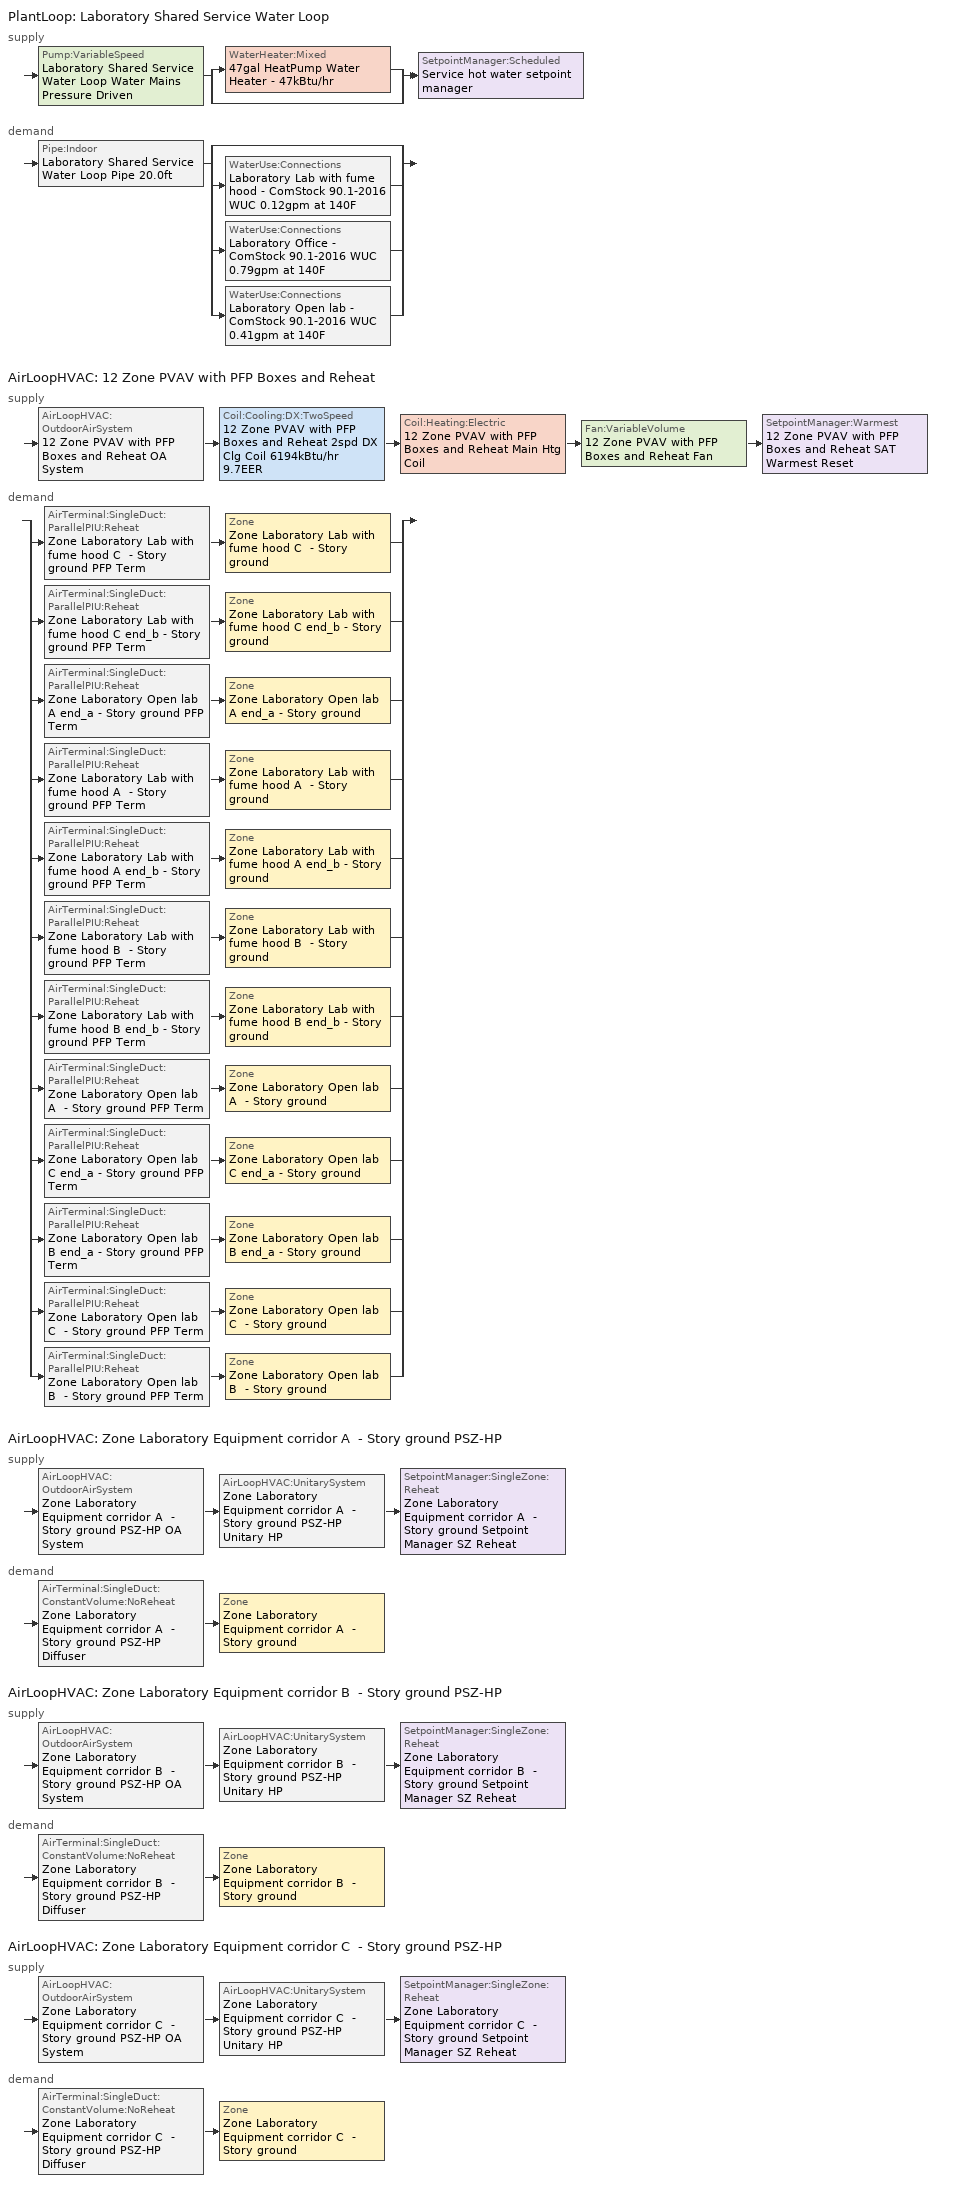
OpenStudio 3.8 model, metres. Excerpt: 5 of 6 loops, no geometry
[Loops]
PlantLoop 'Laboratory Shared Service Water Loop'
 supply: Pump:VariableSpeed 'Laboratory Shared Service Water Loop Water Mains Pressure Driven' > split
  | WaterHeater:Mixed '47gal HeatPump Water Heater - 47kBtu/hr'
  | bypass
  join > SetpointManager:Scheduled 'Service hot water setpoint manager'
 demand: Pipe:Indoor 'Laboratory Shared Service Water Loop Pipe 20.0ft' > split
  | bypass
  | WaterUse:Connections 'Laboratory Lab with fume hood - ComStock 90.1-2016 WUC 0.12gpm at 140F'
  | WaterUse:Connections 'Laboratory Office - ComStock 90.1-2016 WUC 0.79gpm at 140F'
  | WaterUse:Connections 'Laboratory Open lab - ComStock 90.1-2016 WUC 0.41gpm at 140F'
AirLoopHVAC '12 Zone PVAV with PFP Boxes and Reheat'
 supply: AirLoopHVAC:OutdoorAirSystem '12 Zone PVAV with PFP Boxes and Reheat OA System' > Coil:Cooling:DX:TwoSpeed '12 Zone PVAV with PFP Boxes and Reheat 2spd DX Clg Coil 6194kBtu/hr 9.7EER' > Coil:Heating:Electric '12 Zone PVAV with PFP Boxes and Reheat Main Htg Coil' > Fan:VariableVolume '12 Zone PVAV with PFP Boxes and Reheat Fan' > SetpointManager:Warmest '12 Zone PVAV with PFP Boxes and Reheat SAT Warmest Reset'
 demand: split
  | AirTerminal:SingleDuct:ParallelPIU:Reheat 'Zone Laboratory Lab with fume hood C  - Story ground PFP Term' > Zone 'Zone Laboratory Lab with fume hood C  - Story ground'
  | AirTerminal:SingleDuct:ParallelPIU:Reheat 'Zone Laboratory Lab with fume hood C end_b - Story ground PFP Term' > Zone 'Zone Laboratory Lab with fume hood C end_b - Story ground'
  | AirTerminal:SingleDuct:ParallelPIU:Reheat 'Zone Laboratory Open lab A end_a - Story ground PFP Term' > Zone 'Zone Laboratory Open lab A end_a - Story ground'
  | AirTerminal:SingleDuct:ParallelPIU:Reheat 'Zone Laboratory Lab with fume hood A  - Story ground PFP Term' > Zone 'Zone Laboratory Lab with fume hood A  - Story ground'
  | AirTerminal:SingleDuct:ParallelPIU:Reheat 'Zone Laboratory Lab with fume hood A end_b - Story ground PFP Term' > Zone 'Zone Laboratory Lab with fume hood A end_b - Story ground'
  | AirTerminal:SingleDuct:ParallelPIU:Reheat 'Zone Laboratory Lab with fume hood B  - Story ground PFP Term' > Zone 'Zone Laboratory Lab with fume hood B  - Story ground'
  | AirTerminal:SingleDuct:ParallelPIU:Reheat 'Zone Laboratory Lab with fume hood B end_b - Story ground PFP Term' > Zone 'Zone Laboratory Lab with fume hood B end_b - Story ground'
  | AirTerminal:SingleDuct:ParallelPIU:Reheat 'Zone Laboratory Open lab A  - Story ground PFP Term' > Zone 'Zone Laboratory Open lab A  - Story ground'
  | AirTerminal:SingleDuct:ParallelPIU:Reheat 'Zone Laboratory Open lab C end_a - Story ground PFP Term' > Zone 'Zone Laboratory Open lab C end_a - Story ground'
  | AirTerminal:SingleDuct:ParallelPIU:Reheat 'Zone Laboratory Open lab B end_a - Story ground PFP Term' > Zone 'Zone Laboratory Open lab B end_a - Story ground'
  | AirTerminal:SingleDuct:ParallelPIU:Reheat 'Zone Laboratory Open lab C  - Story ground PFP Term' > Zone 'Zone Laboratory Open lab C  - Story ground'
  | AirTerminal:SingleDuct:ParallelPIU:Reheat 'Zone Laboratory Open lab B  - Story ground PFP Term' > Zone 'Zone Laboratory Open lab B  - Story ground'
AirLoopHVAC 'Zone Laboratory Equipment corridor A  - Story ground PSZ-HP'
 supply: AirLoopHVAC:OutdoorAirSystem 'Zone Laboratory Equipment corridor A  - Story ground PSZ-HP OA System' > AirLoopHVAC:UnitarySystem 'Zone Laboratory Equipment corridor A  - Story ground PSZ-HP Unitary HP' > SetpointManager:SingleZone:Reheat 'Zone Laboratory Equipment corridor A  - Story ground Setpoint Manager SZ Reheat'
 demand: AirTerminal:SingleDuct:ConstantVolume:NoReheat 'Zone Laboratory Equipment corridor A  - Story ground PSZ-HP Diffuser' > Zone 'Zone Laboratory Equipment corridor A  - Story ground'
AirLoopHVAC 'Zone Laboratory Equipment corridor B  - Story ground PSZ-HP'
 supply: AirLoopHVAC:OutdoorAirSystem 'Zone Laboratory Equipment corridor B  - Story ground PSZ-HP OA System' > AirLoopHVAC:UnitarySystem 'Zone Laboratory Equipment corridor B  - Story ground PSZ-HP Unitary HP' > SetpointManager:SingleZone:Reheat 'Zone Laboratory Equipment corridor B  - Story ground Setpoint Manager SZ Reheat'
 demand: AirTerminal:SingleDuct:ConstantVolume:NoReheat 'Zone Laboratory Equipment corridor B  - Story ground PSZ-HP Diffuser' > Zone 'Zone Laboratory Equipment corridor B  - Story ground'
AirLoopHVAC 'Zone Laboratory Equipment corridor C  - Story ground PSZ-HP'
 supply: AirLoopHVAC:OutdoorAirSystem 'Zone Laboratory Equipment corridor C  - Story ground PSZ-HP OA System' > AirLoopHVAC:UnitarySystem 'Zone Laboratory Equipment corridor C  - Story ground PSZ-HP Unitary HP' > SetpointManager:SingleZone:Reheat 'Zone Laboratory Equipment corridor C  - Story ground Setpoint Manager SZ Reheat'
 demand: AirTerminal:SingleDuct:ConstantVolume:NoReheat 'Zone Laboratory Equipment corridor C  - Story ground PSZ-HP Diffuser' > Zone 'Zone Laboratory Equipment corridor C  - Story ground'
[Construction]
Uninsulated copper pipe 0.75in type L: Copper pipe 0.75in type L
[Material]
Copper pipe 0.75in type L: Roughness=Smooth; Thickness {m}=0.001143; Conductivity {W/m-K}=386; Density {kg/m3}=8906.27; Specific Heat {J/kg-K}=385.1856; Thermal Absorptance=0.9; Solar Absorptance=0.7; Visible Absorptance=0.7
[Sizing:Zone] Zone Cooling Design Supply Air Temperature Input Method=SupplyAirTemperature; Zone Cooling Design Supply Air Temperature {C}=12.7778; Zone Cooling Design Supply Air Temperature Difference {deltaC}=11.11; Zone Heating Design Supply Air Temperature Input Method=SupplyAirTemperature; Zone Heating Design Supply Air Temperature Difference {deltaC}=11.11; Zone Cooling Design Supply Air Humidity Ratio {kg-H2O/kg-air}=0.0085; Zone Heating Design Supply Air Humidity Ratio {kg-H2O/kg-air}=0.008; Cooling Design Air Flow Method=DesignDay; Heating Design Air Flow Method=DesignDay; Account for Dedicated Outdoor Air System=No; Dedicated Outdoor Air System Control Strategy=NeutralSupplyAir; Dedicated Outdoor Air Low Setpoint Temperature for Design {C}=autosize; Dedicated Outdoor Air High Setpoint Temperature for Design {C}=autosize; Zone Load Sizing Method=Sensible Load Only No Latent Load; Zone Latent Cooling Design Supply Air Humidity Ratio Input Method=HumidityRatioDifference; Zone Cooling Design Supply Air Humidity Ratio Difference {kgWater/kgDryAir}=0.005; Zone Latent Heating Design Supply Air Humidity Ratio Input Method=HumidityRatioDifference; Zone Humidification Design Supply Air Humidity Ratio Difference {kgWater/kgDryAir}=0.005
Name | Zone Heating Design Supply Air Temperature {C}
Zone Laboratory Open lab A end_a - Story ground; Zone Laboratory Open lab B end_a - Story ground; Zone Laboratory Open lab C end_a - Story ground; Zone Laboratory Open lab A  - Story ground; Zone Laboratory Open lab B  - Story ground; Zone Laboratory Open lab C  - Story ground; Zone Laboratory Lab with fume hood A  - Story ground; Zone Laboratory Lab with fume hood B  - Story ground; Zone Laboratory Lab with fume hood C  - Story ground; Zone Laboratory Lab with fume hood A end_b - Story ground; Zone Laboratory Lab with fume hood B end_b - Story ground; Zone Laboratory Lab with fume hood C end_b - Story ground | 40
Zone Laboratory Equipment corridor A  - Story ground; Zone Laboratory Equipment corridor B  - Story ground; Zone Laboratory Equipment corridor C  - Story ground | 50
[Zone equipment]
Zone Laboratory Open lab A end_a - Story ground: Zone Laboratory Open lab A end_a - Story ground PFP Term
Zone Laboratory Open lab B end_a - Story ground: Zone Laboratory Open lab B end_a - Story ground PFP Term
Zone Laboratory Open lab C end_a - Story ground: Zone Laboratory Open lab C end_a - Story ground PFP Term
Zone Laboratory Open lab A  - Story ground: Zone Laboratory Open lab A  - Story ground PFP Term
Zone Laboratory Open lab B  - Story ground: Zone Laboratory Open lab B  - Story ground PFP Term
Zone Laboratory Open lab C  - Story ground: Zone Laboratory Open lab C  - Story ground PFP Term
Zone Laboratory Equipment corridor A  - Story ground: Zone Laboratory Equipment corridor A  - Story ground PSZ-HP Diffuser
Zone Laboratory Equipment corridor B  - Story ground: Zone Laboratory Equipment corridor B  - Story ground PSZ-HP Diffuser
Zone Laboratory Equipment corridor C  - Story ground: Zone Laboratory Equipment corridor C  - Story ground PSZ-HP Diffuser
Zone Laboratory Lab with fume hood A  - Story ground: Zone Laboratory Lab with fume hood A  - Story ground PFP Term
Zone Laboratory Lab with fume hood B  - Story ground: Zone Laboratory Lab with fume hood B  - Story ground PFP Term
Zone Laboratory Lab with fume hood C  - Story ground: Zone Laboratory Lab with fume hood C  - Story ground PFP Term
Zone Laboratory Lab with fume hood A end_b - Story ground: Zone Laboratory Lab with fume hood A end_b - Story ground PFP Term
Zone Laboratory Lab with fume hood B end_b - Story ground: Zone Laboratory Lab with fume hood B end_b - Story ground PFP Term
Zone Laboratory Lab with fume hood C end_b - Story ground: Zone Laboratory Lab with fume hood C end_b - Story ground PFP Term
[WaterUse:Connections] Drain Water Heat Exchanger Type=None; Drain Water Heat Exchanger Destination=Plant
Name | Water Use Equipment Name 1
Laboratory Lab with fume hood - ComStock 90.1-2016 WUC 0.12gpm at 140F | Laboratory Lab with fume hood - ComStock 90.1-2016 Service Water Use 0.12gpm at 140F
Laboratory Office - ComStock 90.1-2016 WUC 0.79gpm at 140F | Laboratory Office - ComStock 90.1-2016 Service Water Use 0.79gpm at 140F
Laboratory Open lab - ComStock 90.1-2016 WUC 0.41gpm at 140F | Laboratory Open lab - ComStock 90.1-2016 Service Water Use 0.41gpm at 140F
[WaterUse:Equipment:Definition] Target Temperature Schedule=Mixed Water At Faucet Temp - 140F; Sensible Fraction Schedule=Fraction Sensible - 0.2; Latent Fraction Schedule=Fraction Latent - 0.05
Name | Peak Flow Rate {m3/s}
Laboratory Lab with fume hood - ComStock 90.1-2016 Service Water Use Def 0.12gpm | 7.37897e-06
Laboratory Office - ComStock 90.1-2016 Service Water Use Def 0.79gpm | 4.99988e-05
Laboratory Open lab - ComStock 90.1-2016 Service Water Use Def 0.41gpm | 2.58264e-05
[WaterUse:Equipment]
Name | Water Use Equipment Definition | Flow Rate Fraction Schedule
Laboratory Lab with fume hood - ComStock 90.1-2016 Service Water Use 0.12gpm at 140F | Laboratory Lab with fume hood - ComStock 90.1-2016 Service Water Use Def 0.12gpm | Lab_BLDG_SWH_SCH
Laboratory Office - ComStock 90.1-2016 Service Water Use 0.79gpm at 140F | Laboratory Office - ComStock 90.1-2016 Service Water Use Def 0.79gpm | OfficeMedium BLDG_SWH_SCH
Laboratory Open lab - ComStock 90.1-2016 Service Water Use 0.41gpm at 140F | Laboratory Open lab - ComStock 90.1-2016 Service Water Use Def 0.41gpm | Lab_BLDG_SWH_SCH
[PlantLoop]
Laboratory Shared Service Water Loop: Glycol Concentration=0; Maximum Loop Temperature {C}=60; Minimum Loop Temperature {C}=10; Plant Loop Volume {m3}=Autocalculate; Load Distribution Scheme=Optimal
[Sizing:Plant]
Laboratory Shared Service Water Loop: Loop Type=Heating; Design Loop Exit Temperature {C}=60; Loop Design Temperature Difference {deltaC}=5; Sizing Option=NonCoincident; Zone Timesteps in Averaging Window=1; Coincident Sizing Factor Mode=None
[SetpointManager:Scheduled]
Service hot water setpoint manager: Control Variable=Temperature; Schedule=Service Water Loop Temp - 140F; Setpoint Node or NodeList=Laboratory Shared Service Water Loop Supply Outlet Node
[Pump:VariableSpeed]
Laboratory Shared Service Water Loop Water Mains Pressure Driven: Rated Pump Head {Pa}=0.001; Motor Efficiency=1; Coefficient 1 of the Part Load Performance Curve=0; Coefficient 2 of the Part Load Performance Curve=3.2485; Coefficient 3 of the Part Load Performance Curve=-4.7443; Coefficient 4 of the Part Load Performance Curve=2.5294; Pump Control Type=Intermittent; Skin Loss Radiative Fraction=0.5; Design Power Sizing Method=PowerPerFlowPerPressure; Design Electric Power per Unit Flow Rate {W/(m3/s)}=348701.1; Design Shaft Power per Unit Flow Rate per Unit Head {W-s/m3-Pa}=1.28205; Design Minimum Flow Rate Fraction=0
[WaterHeater:Mixed]
47gal HeatPump Water Heater - 47kBtu/hr: Tank Volume {m3}=0.179272; Setpoint Temperature Schedule=Service Water Loop Temp - 140F; Deadband Temperature Difference {deltaC}=2; Maximum Temperature Limit {C}=60; Heater Control Type=Cycle; Heater Maximum Capacity {W}=13879.4; Heater Fuel Type=Electricity; Heater Thermal Efficiency=1; Part Load Factor Curve=HPWH_COP_2.8; Off Cycle Parasitic Fuel Consumption Rate {W}=0; Off Cycle Parasitic Fuel Type=Electricity; Off Cycle Parasitic Heat Fraction to Tank=0.8; On Cycle Parasitic Fuel Consumption Rate {W}=0; On Cycle Parasitic Fuel Type=Electricity; Ambient Temperature Indicator=Schedule; Ambient Temperature Schedule=Water Heater Ambient Temp Schedule 71.6F; Off Cycle Loss Coefficient to Ambient Temperature {W/K}=1.053; On Cycle Loss Coefficient to Ambient Temperature {W/K}=1.053; Use Side Effectiveness=1; Source Side Effectiveness=1; Use Side Design Flow Rate {m3/s}=autosize; Source Side Design Flow Rate {m3/s}=autosize; Indirect Water Heating Recovery Time {hr}=1.5; Source Side Flow Control Mode=IndirectHeatPrimarySetpoint
[WaterHeater:Sizing]
47gal HeatPump Water Heater - 47kBtu/hr: Design Mode=PeakDraw; Time Storage Can Meet Peak Draw {hr}=0.538503; Time for Tank Recovery {hr}=0; Nominal Tank Volume for Autosizing Plant Connections {m3}=1
[Pipe:Indoor]
Laboratory Shared Service Water Loop Pipe 20.0ft: Construction=Uninsulated copper pipe 0.75in type L; Environment Type=Schedule; Ambient Temperature Schedule=Laboratory Shared Service Water Loop Piping Air Temp - 70F; Ambient Air Velocity Schedule=Laboratory Shared Service Water Loop Piping Air Velocity - 0.67mph; Pipe Inside Diameter {m}=0.019939; Pipe Length {m}=6.096
[AirLoopHVAC] Design Supply Air Flow Rate {m3/s}=autosize; Design Return Air Flow Fraction of Supply Air Flow=1
Name | Availability Schedule
12 Zone PVAV with PFP Boxes and Reheat | 12 Zone PVAV with PFP Boxes and Reheat Occ Sch
Zone Laboratory Equipment corridor A  - Story ground PSZ-HP | Zone Laboratory Equipment corridor A  - Story ground PSZ-HP Occ Sch
Zone Laboratory Equipment corridor B  - Story ground PSZ-HP | Zone Laboratory Equipment corridor B  - Story ground PSZ-HP Occ Sch
Zone Laboratory Equipment corridor C  - Story ground PSZ-HP | Zone Laboratory Equipment corridor C  - Story ground PSZ-HP Occ Sch
[Sizing:System] Type of Load to Size On=Sensible; Preheat Design Temperature {C}=7.22222; Preheat Design Humidity Ratio {kg-H2O/kg-Air}=0.008; Precool Design Temperature {C}=12.7778; Precool Design Humidity Ratio {kg-H2O/kg-Air}=0.008; Central Cooling Design Supply Air Temperature {C}=12.7778; Sizing Option=Coincident; 100% Outdoor Air in Cooling=No; 100% Outdoor Air in Heating=No; Central Cooling Design Supply Air Humidity Ratio {kg-H2O/kg-Air}=0.0085; Central Heating Design Supply Air Humidity Ratio {kg-H2O/kg-Air}=0.008; Cooling Design Air Flow Method=DesignDay; Heating Design Air Flow Method=DesignDay; System Outdoor Air Method=ZoneSum; Zone Maximum Outdoor Air Fraction=1; Cooling Supply Air Flow Rate Per Floor Area {m3/s-m2}=0.00996765; Cooling Fraction of Autosized Cooling Supply Air Flow Rate=1; Cooling Supply Air Flow Rate Per Unit Cooling Capacity {m3/s-W}=3.94755e-05; Heating Supply Air Flow Rate Per Floor Area {m3/s-m2}=0.00996765; Heating Fraction of Autosized Heating Supply Air Flow Rate=1; Heating Fraction of Autosized Cooling Supply Air Flow Rate=1; Heating Supply Air Flow Rate Per Unit Heating Capacity {m3/s-W}=3.15882e-05; Cooling Design Capacity Method=CoolingDesignCapacity; Cooling Design Capacity {W}=autosize; Cooling Design Capacity Per Floor Area {W/m2}=234.7; Fraction of Autosized Cooling Design Capacity=1; Heating Design Capacity Method=HeatingDesignCapacity; Heating Design Capacity {W}=autosize; Heating Design Capacity Per Floor Area {W/m2}=157; Fraction of Autosized Heating Design Capacity=1; Central Cooling Capacity Control Method=OnOff; Occupant Diversity=autosize
Name | Design Outdoor Air Flow Rate {m3/s} | Central Heating Maximum System Air Flow Ratio | Central Heating Design Supply Air Temperature {C}
12 Zone PVAV with PFP Boxes and Reheat | 75.0632 | 0.3 | 12.7778
Zone Laboratory Equipment corridor A  - Story ground PSZ-HP; Zone Laboratory Equipment corridor B  - Story ground PSZ-HP; Zone Laboratory Equipment corridor C  - Story ground PSZ-HP | Autosize | 1 | 50
[Fan:VariableVolume]
12 Zone PVAV with PFP Boxes and Reheat Fan: Availability Schedule=Always On Discrete; Fan Total Efficiency=0.6253; Pressure Rise {Pa}=1389.92; Maximum Flow Rate {m3/s}=Autosize; Fan Power Minimum Flow Rate Input Method=Fraction; Fan Power Minimum Flow Fraction=0.25; Fan Power Minimum Air Flow Rate {m3/s}=0; Motor Efficiency=0.962; Motor In Airstream Fraction=1; Fan Power Coefficient 1=0.04076; Fan Power Coefficient 2=0.0881; Fan Power Coefficient 3=-0.0729; Fan Power Coefficient 4=0.9437; Fan Power Coefficient 5=0
[Coil:Heating:Electric] Availability Schedule=Always On Discrete; Efficiency=1
12 Zone PVAV with PFP Boxes and Reheat Main Htg Coil; Zone Laboratory Lab with fume hood C  - Story ground Electric Reheat Coil; Zone Laboratory Lab with fume hood C end_b - Story ground Electric Reheat Coil; Zone Laboratory Open lab A end_a - Story ground Electric Reheat Coil; Zone Laboratory Lab with fume hood A  - Story ground Electric Reheat Coil; Zone Laboratory Lab with fume hood A end_b - Story ground Electric Reheat Coil; Zone Laboratory Lab with fume hood B  - Story ground Electric Reheat Coil; Zone Laboratory Lab with fume hood B end_b - Story ground Electric Reheat Coil; Zone Laboratory Open lab A  - Story ground Electric Reheat Coil; Zone Laboratory Open lab C end_a - Story ground Electric Reheat Coil; Zone Laboratory Open lab B end_a - Story ground Electric Reheat Coil; Zone Laboratory Open lab C  - Story ground Electric Reheat Coil; Zone Laboratory Open lab B  - Story ground Electric Reheat Coil; Zone Laboratory Equipment corridor A  - Story ground PSZ-HP Electric Backup Htg Coil; Zone Laboratory Equipment corridor B  - Story ground PSZ-HP Electric Backup Htg Coil; Zone Laboratory Equipment corridor C  - Story ground PSZ-HP Electric Backup Htg Coil
[Coil:Cooling:DX:TwoSpeed]
12 Zone PVAV with PFP Boxes and Reheat 2spd DX Clg Coil 6194kBtu/hr 9.7EER: Availability Schedule=Always On Discrete; Rated High Speed Total Cooling Capacity {W}=Autosize; Rated High Speed Sensible Heat Ratio=Autosize; Rated High Speed COP {W/W}=3.36681; Rated High Speed Air Flow Rate {m3/s}=Autosize; Rated High Speed Evaporator Fan Power Per Volume Flow Rate 2017 {W/(m3/s)}=773.3; Rated High Speed Evaporator Fan Power Per Volume Flow Rate 2023 {W/(m3/s)}=934.4; Unit Internal Static Air Pressure {Pa}=773.3; Total Cooling Capacity Function of Temperature Curve=PSZ-AC_Unitary_PackagecoolCapFT; Total Cooling Capacity Function of Flow Fraction Curve=PSZ-AC_Unitary_PackagecoolFFF; Energy Input Ratio Function of Temperature Curve=PSZ-AC DX Unitary Package EIRFT; Energy Input Ratio Function of Flow Fraction Curve=PSZ-AC_Unitary_PackagecoolEIRFFF; Part Load Fraction Correlation Curve=PSZ-AC_Unitary_PackagecoolPLR; Rated Low Speed Total Cooling Capacity {W}=Autosize; Rated Low Speed Sensible Heat Ratio=0.69; Rated Low Speed COP {W/W}=3.36681; Rated Low Speed Air Flow Rate {m3/s}=Autosize; Rated Low Speed Evaporator Fan Power Per Volume Flow Rate 2017 {W/(m3/s)}=773.3; Rated Low Speed Evaporator Fan Power Per Volume Flow Rate 2023 {W/(m3/s)}=934.4; Low Speed Total Cooling Capacity Function of Temperature Curve=PSZ-AC_Unitary_PackagecoolCapFT; Low Speed Energy Input Ratio Function of Temperature Curve=PSZ-AC DX Unitary Package EIRFT; Condenser Type=AirCooled; Minimum Outdoor Dry-Bulb Temperature for Compressor Operation {C}=-25; High Speed Evaporative Condenser Effectiveness=0.9; High Speed Evaporative Condenser Air Flow Rate {m3/s}=Autosize; High Speed Evaporative Condenser Pump Rated Power Consumption {W}=Autosize; Low Speed Evaporative Condenser Effectiveness=0.9; Low Speed Evaporative Condenser Air Flow Rate {m3/s}=Autosize; Low Speed Evaporative Condenser Pump Rated Power Consumption {W}=Autosize; Basin Heater Capacity {W/K}=0; Basin Heater Setpoint Temperature {C}=2
[Controller:OutdoorAir] Minimum Outdoor Air Flow Rate {m3/s}=autosize; Maximum Outdoor Air Flow Rate {m3/s}=Autosize; Economizer Control Type=DifferentialDryBulb; Economizer Control Action Type=ModulateFlow; Lockout Type=LockoutWithHeating; Minimum Limit Type=FixedMinimum; High Humidity Control=No; Heat Recovery Bypass Control Type=BypassWhenWithinEconomizerLimits; Economizer Operation Staging=InterlockedWithMechanicalCooling
Name | Minimum Outdoor Air Schedule | Controller Mechanical Ventilation | Maximum Fraction of Outdoor Air Schedule
12 Zone PVAV with PFP Boxes and Reheat OA Controller | 12 Zone PVAV with PFP Boxes and Reheat Occ Sch | 12 Zone PVAV with PFP Boxes and Reheat Vent Controller
Zone Laboratory Equipment corridor A  - Story ground PSZ-HP OA System Controller | Zone Laboratory Equipment corridor A  - Story ground PSZ-HP Occ Sch | Controller Mechanical Ventilation 1 | ZoneLaboratoryEquipmentcorridorAStorygroundPSZHPmaxOASch
Zone Laboratory Equipment corridor B  - Story ground PSZ-HP OA System Controller | Zone Laboratory Equipment corridor B  - Story ground PSZ-HP Occ Sch | Controller Mechanical Ventilation 2 | ZoneLaboratoryEquipmentcorridorBStorygroundPSZHPmaxOASch
Zone Laboratory Equipment corridor C  - Story ground PSZ-HP OA System Controller | Zone Laboratory Equipment corridor C  - Story ground PSZ-HP Occ Sch | Controller Mechanical Ventilation 3 | ZoneLaboratoryEquipmentcorridorCStorygroundPSZHPmaxOASch
[Controller:MechanicalVentilation] Availability Schedule=Always On Discrete
Name | System Outdoor Air Method
12 Zone PVAV with PFP Boxes and Reheat Vent Controller | ZoneSum
Controller Mechanical Ventilation 1; Controller Mechanical Ventilation 2; Controller Mechanical Ventilation 3
[AirLoopHVAC:OutdoorAirSystem]
Name | Controller
12 Zone PVAV with PFP Boxes and Reheat OA System | 12 Zone PVAV with PFP Boxes and Reheat OA Controller
Zone Laboratory Equipment corridor A  - Story ground PSZ-HP OA System | Zone Laboratory Equipment corridor A  - Story ground PSZ-HP OA System Controller
Zone Laboratory Equipment corridor B  - Story ground PSZ-HP OA System | Zone Laboratory Equipment corridor B  - Story ground PSZ-HP OA System Controller
Zone Laboratory Equipment corridor C  - Story ground PSZ-HP OA System | Zone Laboratory Equipment corridor C  - Story ground PSZ-HP OA System Controller
[AvailabilityManager:NightCycle] Applicability Schedule=Always On Discrete; Thermostat Tolerance {deltaC}=1.9999; Cycling Run Time Control Type=Thermostat
Name | Control Type | Cycling Run Time {s}
Availability Manager Night Cycle 1; Availability Manager Night Cycle 5 | CycleOnAnyCoolingOrHeatingZone | 3600
Availability Manager Night Cycle 2; Availability Manager Night Cycle 3; Availability Manager Night Cycle 4 | CycleOnAny | 1800
[Fan:ConstantVolume] Availability Schedule=12 Zone PVAV with PFP Boxes and Reheat Occ Sch; Fan Total Efficiency=0.4675; Pressure Rise {Pa}=0; Maximum Flow Rate {m3/s}=AutoSize; Motor Efficiency=0.85; Motor In Airstream Fraction=1
Zone Laboratory Lab with fume hood C  - Story ground PFP Term Fan; Zone Laboratory Lab with fume hood C end_b - Story ground PFP Term Fan; Zone Laboratory Open lab A end_a - Story ground PFP Term Fan; Zone Laboratory Lab with fume hood A  - Story ground PFP Term Fan; Zone Laboratory Lab with fume hood A end_b - Story ground PFP Term Fan; Zone Laboratory Lab with fume hood B  - Story ground PFP Term Fan; Zone Laboratory Lab with fume hood B end_b - Story ground PFP Term Fan; Zone Laboratory Open lab A  - Story ground PFP Term Fan; Zone Laboratory Open lab C end_a - Story ground PFP Term Fan; Zone Laboratory Open lab B end_a - Story ground PFP Term Fan; Zone Laboratory Open lab C  - Story ground PFP Term Fan; Zone Laboratory Open lab B  - Story ground PFP Term Fan
[AirTerminal:SingleDuct:ParallelPIU:Reheat] Availability Schedule=Always On Discrete; Maximum Primary Air Flow Rate {m3/s}=Autosize; Maximum Secondary Air Flow Rate {m3/s}=Autosize; Minimum Primary Air Flow Fraction=Autosize; Fan On Flow Fraction=Autosize; Maximum Hot Water or Steam Flow Rate {m3/s}=Autosize; Minimum Hot Water or Steam Flow Rate {m3/s}=0; Convergence Tolerance=0.001
Name | Fan | Reheat Coil
Zone Laboratory Lab with fume hood C  - Story ground PFP Term | Zone Laboratory Lab with fume hood C  - Story ground PFP Term Fan | Zone Laboratory Lab with fume hood C  - Story ground Electric Reheat Coil
Zone Laboratory Lab with fume hood C end_b - Story ground PFP Term | Zone Laboratory Lab with fume hood C end_b - Story ground PFP Term Fan | Zone Laboratory Lab with fume hood C end_b - Story ground Electric Reheat Coil
Zone Laboratory Open lab A end_a - Story ground PFP Term | Zone Laboratory Open lab A end_a - Story ground PFP Term Fan | Zone Laboratory Open lab A end_a - Story ground Electric Reheat Coil
Zone Laboratory Lab with fume hood A  - Story ground PFP Term | Zone Laboratory Lab with fume hood A  - Story ground PFP Term Fan | Zone Laboratory Lab with fume hood A  - Story ground Electric Reheat Coil
Zone Laboratory Lab with fume hood A end_b - Story ground PFP Term | Zone Laboratory Lab with fume hood A end_b - Story ground PFP Term Fan | Zone Laboratory Lab with fume hood A end_b - Story ground Electric Reheat Coil
Zone Laboratory Lab with fume hood B  - Story ground PFP Term | Zone Laboratory Lab with fume hood B  - Story ground PFP Term Fan | Zone Laboratory Lab with fume hood B  - Story ground Electric Reheat Coil
Zone Laboratory Lab with fume hood B end_b - Story ground PFP Term | Zone Laboratory Lab with fume hood B end_b - Story ground PFP Term Fan | Zone Laboratory Lab with fume hood B end_b - Story ground Electric Reheat Coil
Zone Laboratory Open lab A  - Story ground PFP Term | Zone Laboratory Open lab A  - Story ground PFP Term Fan | Zone Laboratory Open lab A  - Story ground Electric Reheat Coil
Zone Laboratory Open lab C end_a - Story ground PFP Term | Zone Laboratory Open lab C end_a - Story ground PFP Term Fan | Zone Laboratory Open lab C end_a - Story ground Electric Reheat Coil
Zone Laboratory Open lab B end_a - Story ground PFP Term | Zone Laboratory Open lab B end_a - Story ground PFP Term Fan | Zone Laboratory Open lab B end_a - Story ground Electric Reheat Coil
Zone Laboratory Open lab C  - Story ground PFP Term | Zone Laboratory Open lab C  - Story ground PFP Term Fan | Zone Laboratory Open lab C  - Story ground Electric Reheat Coil
Zone Laboratory Open lab B  - Story ground PFP Term | Zone Laboratory Open lab B  - Story ground PFP Term Fan | Zone Laboratory Open lab B  - Story ground Electric Reheat Coil
[SetpointManager:SingleZone:Reheat] Minimum Supply Air Temperature {C}=12.7778; Maximum Supply Air Temperature {C}=50
Name | Control Zone | Setpoint Node or NodeList
Zone Laboratory Equipment corridor A  - Story ground Setpoint Manager SZ Reheat | Zone Laboratory Equipment corridor A  - Story ground | Zone Laboratory Equipment corridor A  - Story ground PSZ-HP Supply Outlet Node
Zone Laboratory Equipment corridor B  - Story ground Setpoint Manager SZ Reheat | Zone Laboratory Equipment corridor B  - Story ground | Zone Laboratory Equipment corridor B  - Story ground PSZ-HP Supply Outlet Node
Zone Laboratory Equipment corridor C  - Story ground Setpoint Manager SZ Reheat | Zone Laboratory Equipment corridor C  - Story ground | Zone Laboratory Equipment corridor C  - Story ground PSZ-HP Supply Outlet Node
[Coil:Heating:DX:SingleSpeed] Availability Schedule=Always On Discrete; Rated Total Heating Capacity {W}=Autosize; Rated Air Flow Rate {m3/s}=Autosize; Rated Supply Fan Power Per Volume Flow Rate 2017 {W/(m3/s)}=773.3; Rated Supply Fan Power Per Volume Flow Rate 2023 {W/(m3/s)}=934.4; Total Heating Capacity Function of Temperature Curve=HPACHeatCapFT; Total Heating Capacity Function of Flow Fraction Curve=HPACHeatCapFFF; Energy Input Ratio Function of Temperature Curve=HPACHeatEIRFT; Energy Input Ratio Function of Flow Fraction Curve=HPACHeatEIRFFF; Part Load Fraction Correlation Curve=HPACCOOLPLFFPLR; Minimum Outdoor Dry-Bulb Temperature for Compressor Operation {C}=-12.2; Maximum Outdoor Dry-Bulb Temperature for Defrost Operation {C}=1.67; Crankcase Heater Capacity {W}=50; Maximum Outdoor Dry-Bulb Temperature for Crankcase Heater Operation {C}=4.4; Defrost Strategy=ReverseCycle; Defrost Control=OnDemand; Defrost Time Period Fraction=0.166667; Resistive Defrost Heater Capacity {W}=2000
Name | Rated COP {W/W} | Defrost Energy Input Ratio Function of Temperature Curve
Zone Laboratory Equipment corridor A  - Story ground HP Htg Coil 91 Clg kBtu/hr 3.3COPH | 3.54902 | Zone Laboratory Equipment corridor A  - Story ground HP Htg Coil Defrost EIR Func of Temp Curve 1
Zone Laboratory Equipment corridor B  - Story ground HP Htg Coil 619 Clg kBtu/hr 3.2COPH | 3.69149 | Zone Laboratory Equipment corridor B  - Story ground HP Htg Coil Defrost EIR Func of Temp Curve 1
Zone Laboratory Equipment corridor C  - Story ground HP Htg Coil 86 Clg kBtu/hr 3.3COPH | 3.54647 | Zone Laboratory Equipment corridor C  - Story ground HP Htg Coil Defrost EIR Func of Temp Curve 1
[Coil:Cooling:DX:SingleSpeed] Availability Schedule=Always On Discrete; Rated Total Cooling Capacity {W}=autosize; Rated Sensible Heat Ratio=autosize; Rated Air Flow Rate {m3/s}=autosize; Rated Evaporator Fan Power Per Volume Flow Rate 2017 {W/(m3/s)}=773.3; Rated Evaporator Fan Power Per Volume Flow Rate 2023 {W/(m3/s)}=934.4; Total Cooling Capacity Function of Temperature Curve=PSZ-AC_Unitary_PackagecoolCapFT; Total Cooling Capacity Function of Flow Fraction Curve=PSZ-AC_Unitary_PackagecoolFFF; Energy Input Ratio Function of Temperature Curve=PSZ-AC DX Unitary Package EIRFT; Energy Input Ratio Function of Flow Fraction Curve=PSZ-AC_Unitary_PackagecoolEIRFFF; Part Load Fraction Correlation Curve=PSZ-AC_Unitary_PackagecoolPLR; Minimum Outdoor Dry-Bulb Temperature for Compressor Operation {C}=-25; Nominal Time for Condensate Removal to Begin {s}=0; Ratio of Initial Moisture Evaporation Rate and Steady State Latent Capacity=0; Maximum Cycling Rate {cycles/hr}=0; Latent Capacity Time Constant {s}=0; Condenser Type=AirCooled; Evaporative Condenser Effectiveness=0.9; Evaporative Condenser Air Flow Rate {m3/s}=autosize; Evaporative Condenser Pump Rated Power Consumption {W}=autosize; Crankcase Heater Capacity {W}=0; Maximum Outdoor Dry-Bulb Temperature for Crankcase Heater Operation {C}=10; Basin Heater Capacity {W/K}=0; Basin Heater Setpoint Temperature {C}=2
Name | Rated COP {W/W}
Zone Laboratory Equipment corridor A  - Story ground PSZ-HP 1spd DX HP Clg Coil 91kBtu/hr 11.0EER; Zone Laboratory Equipment corridor C  - Story ground PSZ-HP 1spd DX HP Clg Coil 86kBtu/hr 11.0EER | 3.79975
Zone Laboratory Equipment corridor B  - Story ground PSZ-HP 1spd DX HP Clg Coil 619kBtu/hr 9.8EER | 3.40011
[Fan:OnOff] Availability Schedule=Always On Discrete; Maximum Flow Rate {m3/s}=autosize; Motor In Airstream Fraction=1
Name | Fan Total Efficiency | Pressure Rise {Pa} | Motor Efficiency | Fan Power Ratio Function of Speed Ratio Curve | Fan Efficiency Ratio Function of Speed Ratio Curve
Zone Laboratory Equipment corridor A  - Story ground PSZ-HP Fan | 0.56225 | 622.722 | 0.865 | Fan On Off Power Curve | Fan On Off Efficiency Curve
Zone Laboratory Equipment corridor B  - Story ground PSZ-HP Fan | 0.6045 | 1018.77 | 0.93 | Fan On Off Power Curve 1 | Fan On Off Efficiency Curve 1
Zone Laboratory Equipment corridor C  - Story ground PSZ-HP Fan | 0.56225 | 622.722 | 0.865 | Fan On Off Power Curve 2 | Fan On Off Efficiency Curve 2
[AirLoopHVAC:UnitarySystem] Control Type=Load; Dehumidification Control Type=None; Availability Schedule=Always On Discrete; Fan Placement=DrawThrough; DX Heating Coil Sizing Ratio=1; Use DOAS DX Cooling Coil=No; DOAS DX Cooling Coil Leaving Minimum Air Temperature {C}=2; Latent Load Control=SensibleOnlyLoadControl; Supply Air Flow Rate Method During Cooling Operation=SupplyAirFlowRate; Supply Air Flow Rate During Cooling Operation {m3/s}=Autosize; Supply Air Flow Rate Method During Heating Operation=SupplyAirFlowRate; Supply Air Flow Rate During Heating Operation {m3/s}=Autosize; Supply Air Flow Rate Method When No Cooling or Heating is Required=None; No Load Supply Air Flow Rate Control Set To Low Speed=Yes; Maximum Supply Air Temperature {C}=80; Maximum Outdoor Dry-Bulb Temperature for Supplemental Heater Operation {C}=4.44444; Ancilliary On-Cycle Electric Power {W}=0; Ancilliary Off-Cycle Electric Power {W}=0
Name | Controlling Zone or Thermostat Location | Supply Fan | Supply Air Fan Operating Mode Schedule | Heating Coil | Cooling Coil | Supplemental Heating Coil
Zone Laboratory Equipment corridor A  - Story ground PSZ-HP Unitary HP | Zone Laboratory Equipment corridor A  - Story ground | Zone Laboratory Equipment corridor A  - Story ground PSZ-HP Fan | Zone Laboratory Equipment corridor A  - Story ground PSZ-HP Occ Sch | Zone Laboratory Equipment corridor A  - Story ground HP Htg Coil 91 Clg kBtu/hr 3.3COPH | Zone Laboratory Equipment corridor A  - Story ground PSZ-HP 1spd DX HP Clg Coil 91kBtu/hr 11.0EER | Zone Laboratory Equipment corridor A  - Story ground PSZ-HP Electric Backup Htg Coil
Zone Laboratory Equipment corridor B  - Story ground PSZ-HP Unitary HP | Zone Laboratory Equipment corridor B  - Story ground | Zone Laboratory Equipment corridor B  - Story ground PSZ-HP Fan | Zone Laboratory Equipment corridor B  - Story ground PSZ-HP Occ Sch | Zone Laboratory Equipment corridor B  - Story ground HP Htg Coil 619 Clg kBtu/hr 3.2COPH | Zone Laboratory Equipment corridor B  - Story ground PSZ-HP 1spd DX HP Clg Coil 619kBtu/hr 9.8EER | Zone Laboratory Equipment corridor B  - Story ground PSZ-HP Electric Backup Htg Coil
Zone Laboratory Equipment corridor C  - Story ground PSZ-HP Unitary HP | Zone Laboratory Equipment corridor C  - Story ground | Zone Laboratory Equipment corridor C  - Story ground PSZ-HP Fan | Zone Laboratory Equipment corridor C  - Story ground PSZ-HP Occ Sch | Zone Laboratory Equipment corridor C  - Story ground HP Htg Coil 86 Clg kBtu/hr 3.3COPH | Zone Laboratory Equipment corridor C  - Story ground PSZ-HP 1spd DX HP Clg Coil 86kBtu/hr 11.0EER | Zone Laboratory Equipment corridor C  - Story ground PSZ-HP Electric Backup Htg Coil
[AirTerminal:SingleDuct:ConstantVolume:NoReheat] Availability Schedule=Always On Discrete; Maximum Air Flow Rate {m3/s}=AutoSize
Zone Laboratory Equipment corridor A  - Story ground PSZ-HP Diffuser; Zone Laboratory Equipment corridor B  - Story ground PSZ-HP Diffuser; Zone Laboratory Equipment corridor C  - Story ground PSZ-HP Diffuser
[SetpointManager:Warmest]
12 Zone PVAV with PFP Boxes and Reheat SAT Warmest Reset: Control Variable=Temperature; Minimum Setpoint Temperature {C}=12.7778; Maximum Setpoint Temperature {C}=15.5556; Strategy=MaximumTemperature; Setpoint Node or NodeList=12 Zone PVAV with PFP Boxes and Reheat Supply Outlet Node
[EnergyManagementSystem:Sensor] Output Variable or Output Meter Index Key=Environment; Output Variable or Output Meter=Site Outdoor Air Drybulb Temperature
OAT; OAT_1; OAT_2
[EnergyManagementSystem:Actuator] Actuated Component Type=Schedule:Year; Actuated Component Control Type=Schedule Value
Name | Actuated Component
SYS12ZonePVAVwithPFPBoxesandReheatHtgSch0; ZoneLaboratoryEquipmentcorridorBStorygroundPSZHPHtgSch0 | Lab_HTGSETP_SCH
SYS12ZonePVAVwithPFPBoxesandReheatClgSch0; ZoneLaboratoryEquipmentcorridorBStorygroundPSZHPClgSch0 | Lab_CLGSETP_SCH
SYS9ZonePVAVwithPFPBoxesandReheatHtgSch0 | OfficeMedium HTGSETP_SCH_PACU_VAV_bot
SYS9ZonePVAVwithPFPBoxesandReheatClgSch0 | OfficeMedium CLGSETP_SCH_NO_SETBACK
[EnergyManagementSystem:Program]
SYS12ZonePVAVwithPFPBoxesandReheatOptimumStartProg0: IF DaylightSavings==0 && DayOfWeek>1 && Hour==5 && OAT<23.9 && OAT>1.7; SET SYS12ZonePVAVwithPFPBoxesandReheatClgSch0 = 29.4; SET SYS12ZonePVAVwithPFPBoxesandReheatHtgSch0 = 15.6; ELSEIF DaylightSavings==0 && DayOfWeek==1 && Hour==7 && OAT<23.9 && OAT>1.7; SET SYS12ZonePVAVwithPFPBoxesandReheatClgSch0 = 29.4; SET SYS12ZonePVAVwithPFPBoxesandReheatHtgSch0 = 15.6; ELSEIF DaylightSavings==1 && DayOfWeek>1 && Hour==4 && OAT<23.9 && OAT>1.7; SET SYS12ZonePVAVwithPFPBoxesandReheatClgSch0 = 29.4; SET SYS12ZonePVAVwithPFPBoxesandReheatHtgSch0 = 15.6; ELSEIF DaylightSavings==1 && DayOfWeek==1 && Hour==6 && OAT<23.9 && OAT>1.7; SET SYS12ZonePVAVwithPFPBoxesandReheatClgSch0 = 29.4; SET SYS12ZonePVAVwithPFPBoxesandReheatHtgSch0 = 15.6; ELSE; SET SYS12ZonePVAVwithPFPBoxesandReheatClgSch0 = NULL; SET SYS12ZonePVAVwithPFPBoxesandReheatHtgSch0 = NULL; ENDIF
SYS9ZonePVAVwithPFPBoxesandReheatOptimumStartProg0: IF DaylightSavings==0 && DayOfWeek>1 && Hour==5 && OAT_1<23.9 && OAT_1>1.7; SET SYS9ZonePVAVwithPFPBoxesandReheatClgSch0 = 29.4; SET SYS9ZonePVAVwithPFPBoxesandReheatHtgSch0 = 15.6; ELSEIF DaylightSavings==0 && DayOfWeek==1 && Hour==7 && OAT_1<23.9 && OAT_1>1.7; SET SYS9ZonePVAVwithPFPBoxesandReheatClgSch0 = 29.4; SET SYS9ZonePVAVwithPFPBoxesandReheatHtgSch0 = 15.6; ELSEIF DaylightSavings==1 && DayOfWeek>1 && Hour==4 && OAT_1<23.9 && OAT_1>1.7; SET SYS9ZonePVAVwithPFPBoxesandReheatClgSch0 = 29.4; SET SYS9ZonePVAVwithPFPBoxesandReheatHtgSch0 = 15.6; ELSEIF DaylightSavings==1 && DayOfWeek==1 && Hour==6 && OAT_1<23.9 && OAT_1>1.7; SET SYS9ZonePVAVwithPFPBoxesandReheatClgSch0 = 29.4; SET SYS9ZonePVAVwithPFPBoxesandReheatHtgSch0 = 15.6; ELSE; SET SYS9ZonePVAVwithPFPBoxesandReheatClgSch0 = NULL; SET SYS9ZonePVAVwithPFPBoxesandReheatHtgSch0 = NULL; ENDIF
ZoneLaboratoryEquipmentcorridorBStorygroundPSZHPOptimumStartProg0: IF DaylightSavings==0 && DayOfWeek>1 && Hour==5 && OAT_2<23.9 && OAT_2>1.7; SET ZoneLaboratoryEquipmentcorridorBStorygroundPSZHPClgSch0 = 29.4; SET ZoneLaboratoryEquipmentcorridorBStorygroundPSZHPHtgSch0 = 15.6; ELSEIF DaylightSavings==0 && DayOfWeek==1 && Hour==7 && OAT_2<23.9 && OAT_2>1.7; SET ZoneLaboratoryEquipmentcorridorBStorygroundPSZHPClgSch0 = 29.4; SET ZoneLaboratoryEquipmentcorridorBStorygroundPSZHPHtgSch0 = 15.6; ELSEIF DaylightSavings==1 && DayOfWeek>1 && Hour==4 && OAT_2<23.9 && OAT_2>1.7; SET ZoneLaboratoryEquipmentcorridorBStorygroundPSZHPClgSch0 = 29.4; SET ZoneLaboratoryEquipmentcorridorBStorygroundPSZHPHtgSch0 = 15.6; ELSEIF DaylightSavings==1 && DayOfWeek==1 && Hour==6 && OAT_2<23.9 && OAT_2>1.7; SET ZoneLaboratoryEquipmentcorridorBStorygroundPSZHPClgSch0 = 29.4; SET ZoneLaboratoryEquipmentcorridorBStorygroundPSZHPHtgSch0 = 15.6; ELSE; SET ZoneLaboratoryEquipmentcorridorBStorygroundPSZHPClgSch0 = NULL; SET ZoneLaboratoryEquipmentcorridorBStorygroundPSZHPHtgSch0 = NULL; ENDIF
[EnergyManagementSystem:ProgramCallingManager]
SYS12ZonePVAVwithPFPBoxesandReheatOptimumStartCallingManager0: BeginTimestepBeforePredictor; SYS12ZonePVAVwithPFPBoxesandReheatOptimumStartProg0
SYS9ZonePVAVwithPFPBoxesandReheatOptimumStartCallingManager0: BeginTimestepBeforePredictor; SYS9ZonePVAVwithPFPBoxesandReheatOptimumStartProg0
ZoneLaboratoryEquipmentcorridorBStorygroundPSZHPOptimumStartCallingManager0: BeginTimestepBeforePredictor; ZoneLaboratoryEquipmentcorridorBStorygroundPSZHPOptimumStartProg0
[Schedule:Constant]
Always On Discrete: Value=1
[Schedule:Ruleset]
Name | Default Day Schedule | Summer Design Day Schedule | Winter Design Day Schedule
Lab_BLDG_SWH_SCH | Lab_BLDG_SWH_SCH Default | Lab_BLDG_SWH_SCH Summer Design Day | Lab_BLDG_SWH_SCH Winter Design Day
Fraction Sensible - 0.2 | Fraction Sensible - 0.2 Default
Fraction Latent - 0.05 | Fraction Latent - 0.05 Default
Mixed Water At Faucet Temp - 140F | Mixed Water At Faucet Temp - 140F Default
OfficeMedium BLDG_SWH_SCH | OfficeMedium BLDG_SWH_SCH Default | OfficeMedium BLDG_SWH_SCH Summer Design Day | OfficeMedium BLDG_SWH_SCH Winter Design Day
Service Water Loop Temp - 140F | Service Water Loop Temp - 140F Default
Water Heater Ambient Temp Schedule 71.6F | Water Heater Ambient Temp Schedule 71.6F Default
Laboratory Shared Service Water Loop Piping Air Temp - 70F | Laboratory Shared Service Water Loop Piping Air Temp - 70F Default
Laboratory Shared Service Water Loop Piping Air Velocity - 0.67mph | Laboratory Shared Service Water Loop Piping Air Velocity - 0.67mph Default
Lab_HTGSETP_SCH | Lab_HTGSETP_SCH Default |  | Lab_HTGSETP_SCH Winter Design Day
Lab_CLGSETP_SCH | Lab_CLGSETP_SCH Default | Lab_CLGSETP_SCH Summer Design Day
OfficeMedium HTGSETP_SCH_PACU_VAV_bot | OfficeMedium HTGSETP_SCH_PACU_VAV_bot Default | OfficeMedium HTGSETP_SCH_PACU_VAV_bot Summer Design Day | OfficeMedium HTGSETP_SCH_PACU_VAV_bot Winter Design Day
OfficeMedium CLGSETP_SCH_NO_SETBACK | OfficeMedium CLGSETP_SCH_NO_SETBACK Default | OfficeMedium CLGSETP_SCH_NO_SETBACK Summer Design Day | OfficeMedium CLGSETP_SCH_NO_SETBACK Winter Design Day
12 Zone PVAV with PFP Boxes and Reheat Occ Sch | 12 Zone PVAV with PFP Boxes and Reheat Occ Sch Default | 12 Zone PVAV with PFP Boxes and Reheat Occ Sch Summer Design Day | 12 Zone PVAV with PFP Boxes and Reheat Occ Sch Winter Design Day
Zone Laboratory Equipment corridor A  - Story ground PSZ-HP Occ Sch | Zone Laboratory Equipment corridor A  - Story ground PSZ-HP Occ Sch Default
ZoneLaboratoryEquipmentcorridorAStorygroundPSZHPmaxOASch | ZoneLaboratoryEquipmentcorridorAStorygroundPSZHPmaxOASchDefault
Zone Laboratory Equipment corridor B  - Story ground PSZ-HP Occ Sch | Zone Laboratory Equipment corridor B  - Story ground PSZ-HP Occ Sch Default
ZoneLaboratoryEquipmentcorridorBStorygroundPSZHPmaxOASch | ZoneLaboratoryEquipmentcorridorBStorygroundPSZHPmaxOASchDefault
Zone Laboratory Equipment corridor C  - Story ground PSZ-HP Occ Sch | Zone Laboratory Equipment corridor C  - Story ground PSZ-HP Occ Sch Default
ZoneLaboratoryEquipmentcorridorCStorygroundPSZHPmaxOASch | ZoneLaboratoryEquipmentcorridorCStorygroundPSZHPmaxOASchDefault
[Schedule:Day]
Lab_BLDG_SWH_SCH Default; Lab_BLDG_SWH_SCH Winter Design Day: No, 6, 0, 0.05, 7, 0, 0.07, 8, 0, 0.11, 9, 0, 0.15, 10, 0, 0.21, 11, 0, 0.19, 12, 0, 0.23, 13, 0, 0.2, 14, 0, 0.19, 15, 0, 0.15, 16, 0, 0.13, 17, 0, 0.14, 19, 0, 0.07, 24, 0, 0.05
Lab_BLDG_SWH_SCH Summer Design Day; Lab_BLDG_SWH_SCH Wkdy|SmrDsn Day: No, 6, 0, 0.05, 7, 0, 0.07, 8, 0, 0.19, 9, 0, 0.35, 10, 0, 0.38, 11, 0, 0.39, 12, 0, 0.47, 13, 0, 0.57, 14, 0, 0.54, 15, 0, 0.34, 16, 0, 0.33, 17, 0, 0.44, 18, 0, 0.26, 19, 0, 0.21, 20, 0, 0.15, 21, 0, 0.17, 22, 0, 0.08, 24, 0, 0.05
Fraction Sensible - 0.2 Default: 24, 0, 0.2
Fraction Latent - 0.05 Default: 24, 0, 0.05
Mixed Water At Faucet Temp - 140F Default; Service Water Loop Temp - 140F Default: 24, 0, 60
OfficeMedium BLDG_SWH_SCH Default: No, 6, 0, 0, 11, 0, 0.04, 13, 0, 0.06, 14, 0, 0.09, 15, 0, 0.06, 18, 0, 0.04, 24, 0, 0
OfficeMedium BLDG_SWH_SCH Summer Design Day; OfficeMedium BLDG_SWH_SCH SmrDsn|Wkdy Day: No, 6, 0, 0, 7, 0, 0.07, 8, 0, 0.19, 9, 0, 0.35, 10, 0, 0.38, 11, 0, 0.39, 12, 0, 0.47, 13, 0, 0.57, 14, 0, 0.54, 15, 0, 0.34, 16, 0, 0.33, 17, 0, 0.44, 18, 0, 0.26, 19, 0, 0.21, 20, 0, 0.15, 21, 0, 0.17, 22, 0, 0.08, 24, 0, 0.05
OfficeMedium BLDG_SWH_SCH Winter Design Day; OfficeMedium BLDG_SWH_SCH WntrDsn|Sat Day: No, 6, 0, 0, 7, 0, 0.07, 8, 0, 0.11, 9, 0, 0.15, 10, 0, 0.21, 11, 0, 0.19, 12, 0, 0.23, 13, 0, 0.2, 14, 0, 0.19, 15, 0, 0.15, 16, 0, 0.13, 17, 0, 0.14, 19, 0, 0.07, 24, 0, 0
Water Heater Ambient Temp Schedule 71.6F Default: 24, 0, 22
Laboratory Shared Service Water Loop Piping Air Temp - 70F Default: 24, 0, 21.1111
Laboratory Shared Service Water Loop Piping Air Velocity - 0.67mph Default: 24, 0, 0.3
Lab_HTGSETP_SCH Default; Lab_HTGSETP_SCH Winter Design Day; Lab_HTGSETP_SCH Wkdy|WntrDsn Day; Lab_CLGSETP_SCH Default; Lab_CLGSETP_SCH Summer Design Day; Lab_CLGSETP_SCH Wkdy|SmrDsn Day: No, 24, 0, 22.22
OfficeMedium HTGSETP_SCH_PACU_VAV_bot Default; OfficeMedium HTGSETP_SCH_PACU_VAV_bot Summer Design Day: No, 24, 0, 15.6
OfficeMedium HTGSETP_SCH_PACU_VAV_bot Sat Day: No, 5, 0, 15.6, 17, 0, 21, 24, 0, 15.6
OfficeMedium HTGSETP_SCH_PACU_VAV_bot Wkdy Day: No, 5, 0, 15.6, 22, 0, 21, 24, 0, 15.6
OfficeMedium HTGSETP_SCH_PACU_VAV_bot Winter Design Day: No, 5, 0, 15.6, 6, 0, 17.6, 7, 0, 19.6, 22, 0, 21, 24, 0, 15.6
OfficeMedium CLGSETP_SCH_NO_SETBACK Default; OfficeMedium CLGSETP_SCH_NO_SETBACK Winter Design Day; OfficeMedium CLGSETP_SCH_NO_SETBACK Default|WntrDsn|Sat|Wkdy Day: No, 24, 0, 24
OfficeMedium CLGSETP_SCH_NO_SETBACK Summer Design Day: No, 5, 0, 26.7, 6, 0, 25.7, 7, 0, 25, 22, 0, 24, 24, 0, 26.7
12 Zone PVAV with PFP Boxes and Reheat Occ Sch Default: 7, 0, 0, 18, 0, 1, 24, 0, 0
12 Zone PVAV with PFP Boxes and Reheat Occ Sch Winter Design Day; 12 Zone PVAV with PFP Boxes and Reheat Occ Sch Summer Design Day: 24, 0, 1
Schedule Day 47: 8, 0, 0, 12, 0, 1, 24, 0, 0
Zone Laboratory Equipment corridor A  - Story ground PSZ-HP Occ Sch Default; Zone Laboratory Equipment corridor B  - Story ground PSZ-HP Occ Sch Default; Zone Laboratory Equipment corridor C  - Story ground PSZ-HP Occ Sch Default: 24, 0, 0
ZoneLaboratoryEquipmentcorridorAStorygroundPSZHPmaxOASchDefault; ZoneLaboratoryEquipmentcorridorBStorygroundPSZHPmaxOASchDefault; ZoneLaboratoryEquipmentcorridorCStorygroundPSZHPmaxOASchDefault: 24, 0, 0.7
[Schedule:Rule] Date Specification Type=DateRange; Start Month=1; End Month=12
Name | Schedule Ruleset | Rule Order | Day Schedule | Apply Monday | Apply Tuesday | Apply Wednesday | Apply Thursday | Apply Friday | Start Day | End Day | Apply Saturday | Apply Sunday
Schedule Rule 25 | Lab_BLDG_SWH_SCH | 0 | Lab_BLDG_SWH_SCH Wkdy|SmrDsn Day | Yes | Yes | Yes | Yes | Yes | 1 | 31
Schedule Rule 26 | OfficeMedium BLDG_SWH_SCH | 1 | OfficeMedium BLDG_SWH_SCH SmrDsn|Wkdy Day | Yes | Yes | Yes | Yes | Yes | 1 | 31
Schedule Rule 27 | OfficeMedium BLDG_SWH_SCH | 0 | OfficeMedium BLDG_SWH_SCH WntrDsn|Sat Day |  |  |  |  |  | 1 | 31 | Yes
Schedule Rule 28 | Lab_HTGSETP_SCH | 0 | Lab_HTGSETP_SCH Wkdy|WntrDsn Day | Yes | Yes | Yes | Yes | Yes | 1 | 31
Schedule Rule 29 | Lab_CLGSETP_SCH | 0 | Lab_CLGSETP_SCH Wkdy|SmrDsn Day | Yes | Yes | Yes | Yes | Yes | 1 | 31
Schedule Rule 30 | OfficeMedium HTGSETP_SCH_PACU_VAV_bot | 1 | OfficeMedium HTGSETP_SCH_PACU_VAV_bot Sat Day |  |  |  |  |  | 1 | 31 | Yes
Schedule Rule 31 | OfficeMedium HTGSETP_SCH_PACU_VAV_bot | 0 | OfficeMedium HTGSETP_SCH_PACU_VAV_bot Wkdy Day | Yes | Yes | Yes | Yes | Yes | 1 | 31
Schedule Rule 32 | OfficeMedium CLGSETP_SCH_NO_SETBACK | 0 | OfficeMedium CLGSETP_SCH_NO_SETBACK Default|WntrDsn|Sat|Wkdy Day | Yes | Yes | Yes | Yes | Yes | 1 | 31 | Yes
Schedule Rule 33 | 12 Zone PVAV with PFP Boxes and Reheat Occ Sch | 0 | Schedule Day 47 |  |  |  |  |  | 4 | 27 | Yes | Yes
[Curve:Cubic]
Name | Coefficient1 Constant | Coefficient2 x | Coefficient3 x**2 | Coefficient4 x**3 | Minimum Value of x | Maximum Value of x
HPWH_COP_2.8 | 2.8 | 0 | 0 | 0 | 0 | 1
Fan On Off Efficiency Curve; Fan On Off Efficiency Curve 1; Fan On Off Efficiency Curve 2 | 1 | 0 | 0 | 0 | 0 | 1
HPACHeatCapFT | 0.758746 | 0.027626 | 0.000148716 | 3.4992e-06 | -20 | 20
HPACHeatCapFFF | 0.84 | 0.16 | 0 | 0 | 0.5 | 1.5
HPACHeatEIRFT | 1.19248 | -0.0300438 | 0.00103745 | -2.3328e-05 | -20 | 20
[Curve:Biquadratic] Minimum Value of x=12.77778; Maximum Value of x=23.88889; Minimum Value of y=21.11111; Maximum Value of y=46.11111
Name | Coefficient1 Constant | Coefficient2 x | Coefficient3 x**2 | Coefficient4 y | Coefficient5 y**2 | Coefficient6 x*y
Zone Laboratory Equipment corridor A  - Story ground HP Htg Coil Defrost EIR Func of Temp Curve 1; Zone Laboratory Equipment corridor B  - Story ground HP Htg Coil Defrost EIR Func of Temp Curve 1; Zone Laboratory Equipment corridor C  - Story ground HP Htg Coil Defrost EIR Func of Temp Curve 1; PSZ-AC DX Unitary Package EIRFT | 0.297145 | 0.0430933 | -0.000748766 | 0.00597727 | 0.000482112 | -0.000956448
PSZ-AC_Unitary_PackagecoolCapFT | 0.766956 | 0.0107756 | -4.14703e-05 | 0.00134961 | -0.000261144 | 0.000457488
[Curve:Exponent] Coefficient1 Constant=1; Coefficient2 Constant=0; Coefficient3 Constant=0; Minimum Value of x=0; Maximum Value of x=1
Fan On Off Power Curve; Fan On Off Power Curve 1; Fan On Off Power Curve 2
[Curve:Quadratic]
Name | Coefficient1 Constant | Coefficient2 x | Coefficient3 x**2 | Minimum Value of x | Maximum Value of x
HPACHeatEIRFFF | 1.3824 | -0.4336 | 0.0512 | 0 | 1
HPACCOOLPLFFPLR | 0.85 | 0.15 | 0 | 0 | 1
PSZ-AC_Unitary_PackagecoolFFF | 0.8 | 0.2 | 0 | 0.5 | 1.5
PSZ-AC_Unitary_PackagecoolEIRFFF | 1.156 | -0.1816 | 0.0256 | 0.5 | 1.5
PSZ-AC_Unitary_PackagecoolPLR | 0.75 | 0.25 | 0 | 0 | 1
